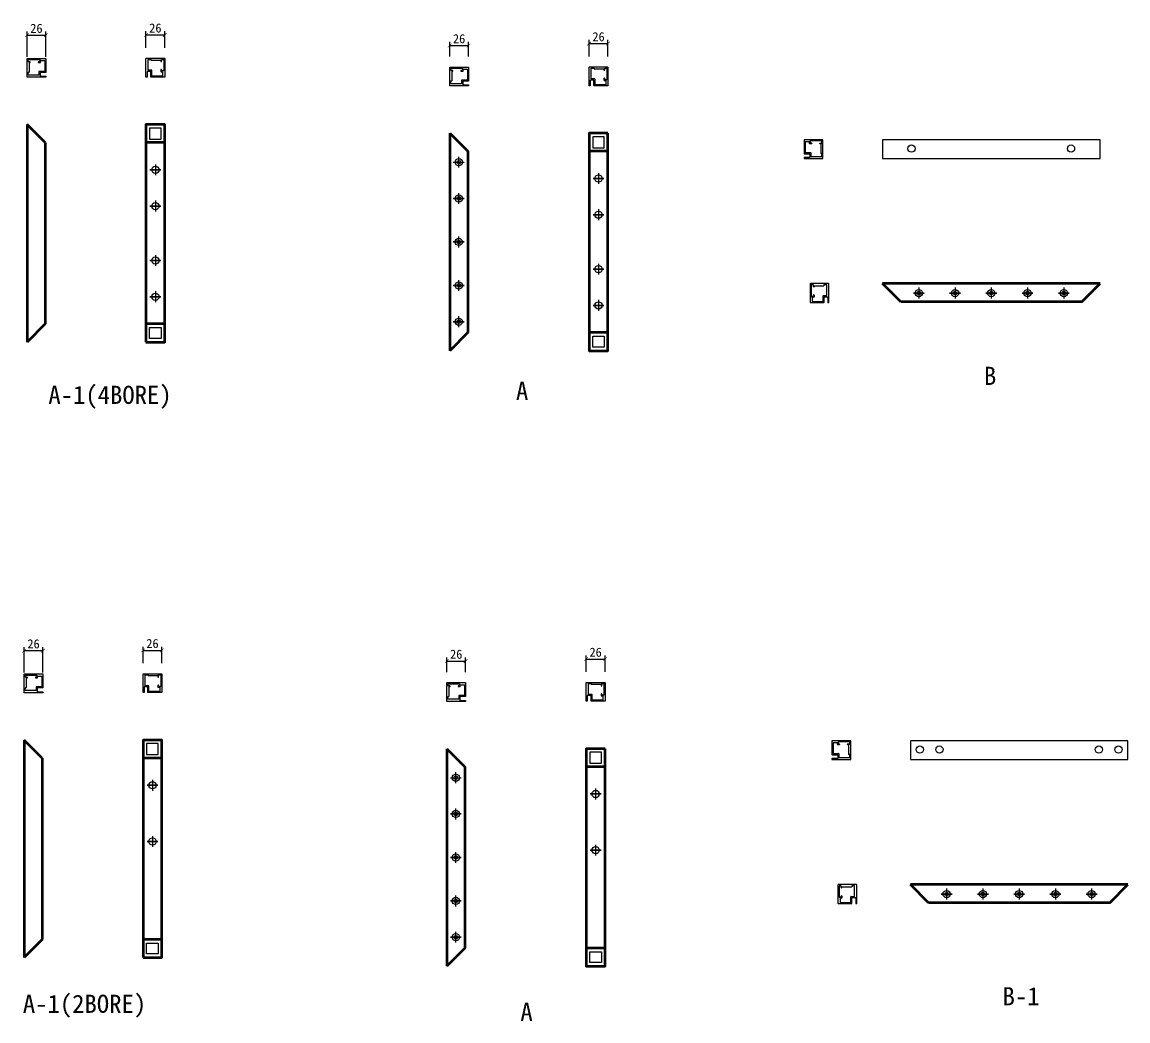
# Model space of a CAD drawing. Header units: millimetres. Extents: x -44117 to 256353, y -2095463 to 65325.
# Drawn here: x 27038 to 30089, y 22418 to 25173 of the extents above; entities that cross this region are included whole.
import ezdxf

# ---------------------------------------------------------------- set-up
doc = ezdxf.new("R2010")
doc.units = ezdxf.units.MM
doc.header["$LTSCALE"] = 10
doc.layers.add('Layer1', color=7, linetype='Continuous', lineweight=70)
doc.dimstyles.new('ISO-25', dxfattribs={"dimtxt": 2.5, "dimasz": 2.5, "dimexe": 1, "dimexo": 1, "dimtad": 1, "dimtxsty": 'Standard', "dimblk": 'ARCHTICK', "dimcen": 2.5, "dimadec": 0, "dimazin": 0, "dimtfac": 1, "dimtmove": 0, "dimatfit": 3, "dimfxl": 0, "dimarcsym": 0})

# ---------------------------------------------------------------- blocks, each defined once
blk = doc.blocks.new('_ArchTick')
at = {"color": 0, "linetype": 'ByBlock', "const_width": 0.15}
blk.add_lwpolyline([(-0.5, -0.5), (0.5, 0.5)], dxfattribs=at)
blk = doc.blocks.new('*D1527')
at = {"color": 0, "lineweight": -2}
for p, q in [((27051.5, 25076.8), (27051.5, 25147)), ((27103.5, 25076.8), (27103.5, 25147)), ((27051.5, 25137), (27103.5, 25137))]:
    blk.add_line(p, q, dxfattribs=at)
at = {"layer": 'Defpoints', "color": 0}
for p in [(27103.5, 25137), (27051.5, 25046.8), (27103.5, 25046.8)]:
    blk.add_point(p, dxfattribs=at)
at = {"color": 0, "lineweight": -2, "xscale": 10, "yscale": 10, "zscale": 10, "rotation": 180}
blk.add_blockref('_ArchTick', (27051.5, 25137), dxfattribs=at)
at = {"color": 0, "lineweight": -2, "xscale": 10, "yscale": 10, "zscale": 10}
blk.add_blockref('_ArchTick', (27103.5, 25137), dxfattribs=at)
at = {"color": 0, "insert": (27077.5, 25155.7), "char_height": 25, "attachment_point": 5}
blk.add_mtext('26', dxfattribs=at)
blk = doc.blocks.new('*D1528')
at = {"color": 0, "lineweight": -2}
for p, q in [((27379.6, 25102.2), (27379.6, 25147.8)), ((27431.6, 25102.2), (27431.6, 25147.8)), ((27379.6, 25137.8), (27431.6, 25137.8))]:
    blk.add_line(p, q, dxfattribs=at)
at = {"layer": 'Defpoints', "color": 0}
for p in [(27431.6, 25137.8), (27379.6, 25072.2), (27431.6, 25072.2)]:
    blk.add_point(p, dxfattribs=at)
at = {"color": 0, "lineweight": -2, "xscale": 10, "yscale": 10, "zscale": 10, "rotation": 180}
blk.add_blockref('_ArchTick', (27379.6, 25137.8), dxfattribs=at)
at = {"color": 0, "lineweight": -2, "xscale": 10, "yscale": 10, "zscale": 10}
blk.add_blockref('_ArchTick', (27431.6, 25137.8), dxfattribs=at)
at = {"color": 0, "insert": (27405.6, 25156.6), "char_height": 25, "attachment_point": 5}
blk.add_mtext('26', dxfattribs=at)
blk = doc.blocks.new('*D1529')
at = {"color": 0, "lineweight": -2}
for p, q in [((28217.6, 25077.8), (28217.6, 25118.4)), ((28217.6, 25108.4), (28269.6, 25108.4)), ((28269.6, 25077.8), (28269.6, 25118.4))]:
    blk.add_line(p, q, dxfattribs=at)
at = {"layer": 'Defpoints', "color": 0}
for p in [(28269.6, 25108.4), (28217.6, 25047.8), (28269.6, 25047.8)]:
    blk.add_point(p, dxfattribs=at)
at = {"color": 0, "lineweight": -2, "xscale": 10, "yscale": 10, "zscale": 10, "rotation": 180}
blk.add_blockref('_ArchTick', (28217.6, 25108.4), dxfattribs=at)
at = {"color": 0, "lineweight": -2, "xscale": 10, "yscale": 10, "zscale": 10}
blk.add_blockref('_ArchTick', (28269.6, 25108.4), dxfattribs=at)
at = {"color": 0, "insert": (28243.6, 25127.1), "char_height": 25, "attachment_point": 5}
blk.add_mtext('26', dxfattribs=at)
blk = doc.blocks.new('*D1530')
at = {"color": 0, "lineweight": -2}
for p, q in [((28602.3, 25078.2), (28602.3, 25123.9)), ((28602.3, 25113.9), (28654.3, 25113.9)), ((28654.3, 25078.2), (28654.3, 25123.9))]:
    blk.add_line(p, q, dxfattribs=at)
at = {"layer": 'Defpoints', "color": 0}
for p in [(28654.3, 25113.9), (28602.3, 25048.2), (28654.3, 25048.2)]:
    blk.add_point(p, dxfattribs=at)
at = {"color": 0, "lineweight": -2, "xscale": 10, "yscale": 10, "zscale": 10, "rotation": 180}
blk.add_blockref('_ArchTick', (28602.3, 25113.9), dxfattribs=at)
at = {"color": 0, "lineweight": -2, "xscale": 10, "yscale": 10, "zscale": 10}
blk.add_blockref('_ArchTick', (28654.3, 25113.9), dxfattribs=at)
at = {"color": 0, "insert": (28628.3, 25132.6), "char_height": 25, "attachment_point": 5}
blk.add_mtext('26', dxfattribs=at)
blk = doc.blocks.new('*D1531')
at = {"color": 0, "lineweight": -2}
for p, q in [((27043.5, 23379.2), (27043.5, 23449.4)), ((27043.5, 23439.4), (27095.5, 23439.4)), ((27095.5, 23379.2), (27095.5, 23449.4))]:
    blk.add_line(p, q, dxfattribs=at)
at = {"layer": 'Defpoints', "color": 0}
for p in [(27095.5, 23439.4), (27043.5, 23349.2), (27095.5, 23349.2)]:
    blk.add_point(p, dxfattribs=at)
at = {"color": 0, "lineweight": -2, "xscale": 10, "yscale": 10, "zscale": 10, "rotation": 180}
blk.add_blockref('_ArchTick', (27043.5, 23439.4), dxfattribs=at)
at = {"color": 0, "lineweight": -2, "xscale": 10, "yscale": 10, "zscale": 10}
blk.add_blockref('_ArchTick', (27095.5, 23439.4), dxfattribs=at)
at = {"color": 0, "insert": (27069.5, 23458.1), "char_height": 25, "attachment_point": 5}
blk.add_mtext('26', dxfattribs=at)
blk = doc.blocks.new('*D1532')
at = {"color": 0, "lineweight": -2}
for p, q in [((27371.6, 23404.6), (27371.6, 23450.2)), ((27371.6, 23440.2), (27423.6, 23440.2)), ((27423.6, 23404.6), (27423.6, 23450.2))]:
    blk.add_line(p, q, dxfattribs=at)
at = {"layer": 'Defpoints', "color": 0}
for p in [(27423.6, 23440.2), (27371.6, 23374.6), (27423.6, 23374.6)]:
    blk.add_point(p, dxfattribs=at)
at = {"color": 0, "lineweight": -2, "xscale": 10, "yscale": 10, "zscale": 10, "rotation": 180}
blk.add_blockref('_ArchTick', (27371.6, 23440.2), dxfattribs=at)
at = {"color": 0, "lineweight": -2, "xscale": 10, "yscale": 10, "zscale": 10}
blk.add_blockref('_ArchTick', (27423.6, 23440.2), dxfattribs=at)
at = {"color": 0, "insert": (27397.6, 23459), "char_height": 25, "attachment_point": 5}
blk.add_mtext('26', dxfattribs=at)
blk = doc.blocks.new('*D1533')
at = {"color": 0, "lineweight": -2}
for p, q in [((28209.6, 23380.3), (28209.6, 23420.8)), ((28209.6, 23410.8), (28261.6, 23410.8)), ((28261.6, 23380.3), (28261.6, 23420.8))]:
    blk.add_line(p, q, dxfattribs=at)
at = {"layer": 'Defpoints', "color": 0}
for p in [(28261.6, 23410.8), (28209.6, 23350.3), (28261.6, 23350.3)]:
    blk.add_point(p, dxfattribs=at)
at = {"color": 0, "lineweight": -2, "xscale": 10, "yscale": 10, "zscale": 10, "rotation": 180}
blk.add_blockref('_ArchTick', (28209.6, 23410.8), dxfattribs=at)
at = {"color": 0, "lineweight": -2, "xscale": 10, "yscale": 10, "zscale": 10}
blk.add_blockref('_ArchTick', (28261.6, 23410.8), dxfattribs=at)
at = {"color": 0, "insert": (28235.6, 23429.5), "char_height": 25, "attachment_point": 5}
blk.add_mtext('26', dxfattribs=at)
blk = doc.blocks.new('*D1534')
at = {"color": 0, "lineweight": -2}
for p, q in [((28594.3, 23380.7), (28594.3, 23426.3)), ((28594.3, 23416.3), (28646.3, 23416.3)), ((28646.3, 23380.7), (28646.3, 23426.3))]:
    blk.add_line(p, q, dxfattribs=at)
at = {"layer": 'Defpoints', "color": 0}
for p in [(28646.3, 23416.3), (28594.3, 23350.7), (28646.3, 23350.7)]:
    blk.add_point(p, dxfattribs=at)
at = {"color": 0, "lineweight": -2, "xscale": 10, "yscale": 10, "zscale": 10, "rotation": 180}
blk.add_blockref('_ArchTick', (28594.3, 23416.3), dxfattribs=at)
at = {"color": 0, "lineweight": -2, "xscale": 10, "yscale": 10, "zscale": 10}
blk.add_blockref('_ArchTick', (28646.3, 23416.3), dxfattribs=at)
at = {"color": 0, "insert": (28620.3, 23435), "char_height": 25, "attachment_point": 5}
blk.add_mtext('26', dxfattribs=at)

msp = doc.modelspace()

# ---------------------------------------------------------------- linework, layer by layer
for p, q in [((27054.50964, 25063.76911), (27054.50964, 25069.76911)), ((27054.50964, 25069.76911), (27086.50964, 25069.76911)), ((27059.90964, 25063.76911), (27054.50964, 25063.76911)), ((27057.50964, 25061.76911), (27059.90964, 25061.76911)), ((27057.50964, 25061.76911), (27057.50964, 25034.76911)), ((27060.50964, 25062.36911), (27060.50964, 25063.16911)), ((27082.50964, 25063.16911), (27082.50964, 25062.36911)), ((27086.50964, 25063.76911), (27083.10964, 25063.76911)), ((27083.10964, 25061.76911), (27087.90964, 25061.76911)), ((27086.50964, 25069.76911), (27086.50964, 25063.76911)), ((27088.50964, 25062.36911), (27088.50964, 25066.76911)), ((27088.50964, 25066.76911), (27100.50964, 25066.76911)), ((27100.50964, 25066.76911), (27100.50964, 25037.16911)), ((27385.59503, 25040.16911), (27385.59503, 25070.16911)), ((27385.59503, 25070.16911), (27393.59503, 25070.16911)), ((27393.59503, 25070.16911), (27393.59503, 25067.16911)), ((27420.59503, 25067.16911), (27393.59503, 25067.16911)), ((27420.59503, 25067.16911), (27420.59503, 25064.76911)), ((27421.19503, 25064.16911), (27421.99503, 25064.16911)), ((27422.59503, 25064.76911), (27422.59503, 25070.16911)), ((27422.59503, 25070.16911), (27428.59503, 25070.16911)), ((27428.59503, 25070.16911), (27428.59503, 25038.16911)), ((27054.50964, 25026.76911), (27054.50964, 25034.76911)), ((27054.50964, 25034.76911), (27057.50964, 25034.76911)), ((27084.50964, 25026.76911), (27054.50964, 25026.76911)), ((27084.50964, 25036.56911), (27084.50964, 25034.16911)), ((27084.50964, 25034.16911), (27084.50964, 25026.76911)), ((27084.50964, 25034.16911), (27084.50964, 25034.16911)), ((27087.50964, 25037.16911), (27085.10964, 25037.16911)), ((27100.50964, 25037.16911), (27087.50964, 25037.16911)), ((27392.99503, 25040.16911), (27385.59503, 25040.16911)), ((27395.39503, 25040.16911), (27392.99503, 25040.16911)), ((27392.99503, 25040.16911), (27392.99503, 25040.16911)), ((27395.99503, 25037.16911), (27395.99503, 25039.56911)), ((27395.99503, 25024.16911), (27395.99503, 25037.16911)), ((27425.59503, 25024.16911), (27395.99503, 25024.16911)), ((27420.59503, 25041.56911), (27420.59503, 25036.76911)), ((27421.99503, 25042.16911), (27421.19503, 25042.16911)), ((27421.19503, 25036.16911), (27425.59503, 25036.16911)), ((27422.59503, 25038.16911), (27422.59503, 25041.56911)), ((27428.59503, 25038.16911), (27422.59503, 25038.16911)), ((27425.59503, 25036.16911), (27425.59503, 25024.16911)), ((28220.62091, 25039.84036), (28220.62091, 25045.84036)), ((28220.62091, 25045.84036), (28252.62091, 25045.84036)), ((28226.02091, 25039.84036), (28220.62091, 25039.84036)), ((28223.62091, 25037.84036), (28226.02091, 25037.84036)), ((28223.62091, 25037.84036), (28223.62091, 25010.84036)), ((28226.62091, 25038.44036), (28226.62091, 25039.24036)), ((28248.62091, 25039.24036), (28248.62091, 25038.44036)), ((28252.62091, 25039.84036), (28249.22091, 25039.84036)), ((28249.22091, 25037.84036), (28254.02091, 25037.84036)), ((28252.62091, 25045.84036), (28252.62091, 25039.84036)), ((28254.62091, 25038.44036), (28254.62091, 25042.84036)), ((28254.62091, 25042.84036), (28266.62091, 25042.84036)), ((28266.62091, 25042.84036), (28266.62091, 25013.24036)), ((28608.25701, 25016.24036), (28608.25701, 25046.24036)), ((28608.25701, 25046.24036), (28616.25701, 25046.24036)), ((28615.65701, 25016.24036), (28608.25701, 25016.24036)), ((28618.05701, 25016.24036), (28615.65701, 25016.24036)), ((28615.65701, 25016.24036), (28615.65701, 25016.24036)), ((28616.25701, 25046.24036), (28616.25701, 25043.24036)), ((28643.25701, 25043.24036), (28616.25701, 25043.24036)), ((28643.25701, 25043.24036), (28643.25701, 25040.84036)), ((28643.25701, 25017.64036), (28643.25701, 25012.84036)), ((28643.85701, 25040.24036), (28644.65701, 25040.24036)), ((28644.65701, 25018.24036), (28643.85701, 25018.24036)), ((28645.25701, 25040.84036), (28645.25701, 25046.24036)), ((28645.25701, 25046.24036), (28651.25701, 25046.24036)), ((28645.25701, 25014.24036), (28645.25701, 25017.64036)), ((28651.25701, 25046.24036), (28651.25701, 25014.24036)), ((28220.62091, 25002.84036), (28220.62091, 25010.84036)), ((28220.62091, 25010.84036), (28223.62091, 25010.84036)), ((28250.62091, 25002.84036), (28220.62091, 25002.84036)), ((28250.62091, 25012.64036), (28250.62091, 25010.24036)), ((28250.62091, 25010.24036), (28250.62091, 25002.84036)), ((28250.62091, 25010.24036), (28250.62091, 25010.24036)), ((28253.62091, 25013.24036), (28251.22091, 25013.24036)), ((28266.62091, 25013.24036), (28253.62091, 25013.24036)), ((28618.65701, 25013.24036), (28618.65701, 25015.64036)), ((28618.65701, 25000.24036), (28618.65701, 25013.24036)), ((28648.25701, 25000.24036), (28618.65701, 25000.24036)), ((28643.85701, 25012.24036), (28648.25701, 25012.24036)), ((28651.25701, 25014.24036), (28645.25701, 25014.24036)), ((28648.25701, 25012.24036), (28648.25701, 25000.24036)), ((29210.37538, 24842.56229), (29198.37538, 24842.56229)), ((29198.37538, 24842.56229), (29198.37538, 24812.96229)), ((29210.37538, 24838.16229), (29210.37538, 24842.56229)), ((29215.77538, 24837.56229), (29210.97538, 24837.56229)), ((29244.37538, 24845.56229), (29212.37538, 24845.56229)), ((29212.37538, 24845.56229), (29212.37538, 24839.56229)), ((29212.37538, 24839.56229), (29215.77538, 24839.56229)), ((29216.37538, 24838.96229), (29216.37538, 24838.16229)), ((29238.37538, 24838.16229), (29238.37538, 24838.96229)), ((29238.97538, 24839.56229), (29244.37538, 24839.56229)), ((29241.37538, 24837.56229), (29238.97538, 24837.56229)), ((29241.37538, 24837.56229), (29241.37538, 24810.56229)), ((29244.37538, 24839.56229), (29244.37538, 24845.56229)), ((30011.87379, 24848.56229), (29411.87379, 24848.56229)), ((29411.87379, 24848.56229), (29411.87379, 24796.56229)), ((30011.87379, 24796.56229), (30011.87379, 24848.56229)), ((29198.37538, 24812.96229), (29211.37538, 24812.96229)), ((29211.37538, 24812.96229), (29213.77538, 24812.96229)), ((29214.37538, 24812.36229), (29214.37538, 24809.96229)), ((29214.37538, 24809.96229), (29214.37538, 24802.56229)), ((29214.37538, 24809.96229), (29214.37538, 24809.96229)), ((29214.37538, 24802.56229), (29244.37538, 24802.56229)), ((29244.37538, 24810.56229), (29241.37538, 24810.56229)), ((29244.37538, 24802.56229), (29244.37538, 24810.56229)), ((29411.87379, 24796.56229), (30011.87379, 24796.56229)), ((29220.97827, 24448.64387), (29214.97827, 24448.64387)), ((29214.97827, 24448.64387), (29214.97827, 24416.64387)), ((29220.97827, 24443.24387), (29220.97827, 24448.64387)), ((29222.37827, 24442.64387), (29221.57827, 24442.64387)), ((29222.97827, 24445.64387), (29222.97827, 24443.24387)), ((29222.97827, 24445.64387), (29249.97827, 24445.64387)), ((29257.97827, 24448.64387), (29249.97827, 24448.64387)), ((29249.97827, 24448.64387), (29249.97827, 24445.64387)), ((29257.97827, 24418.64387), (29257.97827, 24448.64387)), ((29214.97827, 24416.64387), (29220.97827, 24416.64387)), ((29222.37827, 24414.64387), (29217.97827, 24414.64387)), ((29217.97827, 24414.64387), (29217.97827, 24402.64387)), ((29220.97827, 24416.64387), (29220.97827, 24420.04387)), ((29221.57827, 24420.64387), (29222.37827, 24420.64387)), ((29222.97827, 24420.04387), (29222.97827, 24415.24387)), ((29247.57827, 24415.64387), (29247.57827, 24418.04387)), ((29247.57827, 24402.64387), (29247.57827, 24415.64387)), ((29248.17827, 24418.64387), (29250.57827, 24418.64387)), ((29250.57827, 24418.64387), (29257.97827, 24418.64387)), ((29250.57827, 24418.64387), (29250.57827, 24418.64387)), ((29217.97827, 24402.64387), (29247.57827, 24402.64387)), ((27046.50697, 23366.18265), (27046.50697, 23372.18265)), ((27046.50697, 23372.18265), (27078.50697, 23372.18265)), ((27078.50697, 23372.18265), (27078.50697, 23366.18265)), ((27080.50697, 23364.78265), (27080.50697, 23369.18265)), ((27080.50697, 23369.18265), (27092.50697, 23369.18265)), ((27092.50697, 23369.18265), (27092.50697, 23339.58265)), ((27377.59236, 23342.58265), (27377.59236, 23372.58265)), ((27377.59236, 23372.58265), (27385.59236, 23372.58265)), ((27385.59236, 23372.58265), (27385.59236, 23369.58265)), ((27412.59236, 23369.58265), (27385.59236, 23369.58265)), ((27412.59236, 23369.58265), (27412.59236, 23367.18265)), ((27414.59236, 23367.18265), (27414.59236, 23372.58265)), ((27414.59236, 23372.58265), (27420.59236, 23372.58265)), ((27420.59236, 23372.58265), (27420.59236, 23340.58265)), ((27051.90697, 23366.18265), (27046.50697, 23366.18265)), ((27049.50697, 23364.18265), (27051.90697, 23364.18265)), ((27049.50697, 23364.18265), (27049.50697, 23337.18265)), ((27052.50697, 23364.78265), (27052.50697, 23365.58265)), ((27074.50697, 23365.58265), (27074.50697, 23364.78265)), ((27078.50697, 23366.18265), (27075.10697, 23366.18265)), ((27075.10697, 23364.18265), (27079.90697, 23364.18265)), ((27076.50697, 23338.98265), (27076.50697, 23336.58265)), ((27079.50697, 23339.58265), (27077.10697, 23339.58265)), ((27092.50697, 23339.58265), (27079.50697, 23339.58265)), ((27384.99236, 23342.58265), (27377.59236, 23342.58265)), ((27387.39236, 23342.58265), (27384.99236, 23342.58265)), ((27384.99236, 23342.58265), (27384.99236, 23342.58265)), ((27387.99236, 23339.58265), (27387.99236, 23341.98265)), ((27387.99236, 23326.58265), (27387.99236, 23339.58265)), ((27412.59236, 23343.98265), (27412.59236, 23339.18265)), ((27413.19236, 23366.58265), (27413.99236, 23366.58265)), ((27413.99236, 23344.58265), (27413.19236, 23344.58265)), ((27413.19236, 23338.58265), (27417.59236, 23338.58265)), ((27414.59236, 23340.58265), (27414.59236, 23343.98265)), ((27420.59236, 23340.58265), (27414.59236, 23340.58265)), ((27417.59236, 23338.58265), (27417.59236, 23326.58265)), ((28212.61824, 23342.2539), (28212.61824, 23348.2539)), ((28212.61824, 23348.2539), (28244.61824, 23348.2539)), ((28218.01824, 23342.2539), (28212.61824, 23342.2539)), ((28215.61824, 23340.2539), (28218.01824, 23340.2539)), ((28215.61824, 23340.2539), (28215.61824, 23313.2539)), ((28218.61824, 23340.8539), (28218.61824, 23341.6539)), ((28240.61824, 23341.6539), (28240.61824, 23340.8539)), ((28244.61824, 23342.2539), (28241.21824, 23342.2539)), ((28241.21824, 23340.2539), (28246.01824, 23340.2539)), ((28244.61824, 23348.2539), (28244.61824, 23342.2539)), ((28246.61824, 23340.8539), (28246.61824, 23345.2539)), ((28246.61824, 23345.2539), (28258.61824, 23345.2539)), ((28258.61824, 23345.2539), (28258.61824, 23315.6539)), ((28600.25434, 23318.6539), (28600.25434, 23348.6539)), ((28600.25434, 23348.6539), (28608.25434, 23348.6539)), ((28608.25434, 23348.6539), (28608.25434, 23345.6539)), ((28635.25434, 23345.6539), (28608.25434, 23345.6539)), ((28635.25434, 23345.6539), (28635.25434, 23343.2539)), ((28635.85434, 23342.6539), (28636.65434, 23342.6539)), ((28637.25434, 23343.2539), (28637.25434, 23348.6539)), ((28637.25434, 23348.6539), (28643.25434, 23348.6539)), ((28643.25434, 23348.6539), (28643.25434, 23316.6539)), ((27046.50697, 23329.18265), (27046.50697, 23337.18265)), ((27046.50697, 23337.18265), (27049.50697, 23337.18265)), ((27076.50697, 23329.18265), (27046.50697, 23329.18265)), ((27076.50697, 23336.58265), (27076.50697, 23329.18265)), ((27076.50697, 23336.58265), (27076.50697, 23336.58265)), ((27417.59236, 23326.58265), (27387.99236, 23326.58265)), ((28212.61824, 23305.2539), (28212.61824, 23313.2539)), ((28212.61824, 23313.2539), (28215.61824, 23313.2539)), ((28242.61824, 23315.0539), (28242.61824, 23312.6539)), ((28242.61824, 23312.6539), (28242.61824, 23305.2539)), ((28242.61824, 23312.6539), (28242.61824, 23312.6539)), ((28245.61824, 23315.6539), (28243.21824, 23315.6539)), ((28258.61824, 23315.6539), (28245.61824, 23315.6539)), ((28607.65434, 23318.6539), (28600.25434, 23318.6539)), ((28610.05434, 23318.6539), (28607.65434, 23318.6539)), ((28607.65434, 23318.6539), (28607.65434, 23318.6539)), ((28610.65434, 23315.6539), (28610.65434, 23318.0539)), ((28610.65434, 23302.6539), (28610.65434, 23315.6539)), ((28635.25434, 23320.0539), (28635.25434, 23315.2539)), ((28636.65434, 23320.6539), (28635.85434, 23320.6539)), ((28635.85434, 23314.6539), (28640.25434, 23314.6539)), ((28637.25434, 23316.6539), (28637.25434, 23320.0539)), ((28643.25434, 23316.6539), (28637.25434, 23316.6539)), ((28640.25434, 23314.6539), (28640.25434, 23302.6539)), ((28242.61824, 23305.2539), (28212.61824, 23305.2539)), ((28640.25434, 23302.6539), (28610.65434, 23302.6539)), ((29321.20972, 23188.10923), (29289.20972, 23188.10923)), ((29289.20972, 23188.10923), (29289.20972, 23182.10923)), ((29321.20972, 23182.10923), (29321.20972, 23188.10923)), ((30088.70813, 23191.10923), (29488.70813, 23191.10923)), ((29488.70813, 23191.10923), (29488.70813, 23139.10923)), ((30088.70813, 23139.10923), (30088.70813, 23191.10923)), ((29287.20972, 23185.10923), (29275.20972, 23185.10923)), ((29275.20972, 23185.10923), (29275.20972, 23155.50923)), ((29275.20972, 23155.50923), (29288.20972, 23155.50923)), ((29287.20972, 23180.70923), (29287.20972, 23185.10923)), ((29292.60972, 23180.10923), (29287.80972, 23180.10923)), ((29288.20972, 23155.50923), (29290.60972, 23155.50923)), ((29289.20972, 23182.10923), (29292.60972, 23182.10923)), ((29293.20972, 23181.50923), (29293.20972, 23180.70923)), ((29315.20972, 23180.70923), (29315.20972, 23181.50923)), ((29315.80972, 23182.10923), (29321.20972, 23182.10923)), ((29318.20972, 23180.10923), (29315.80972, 23180.10923)), ((29318.20972, 23180.10923), (29318.20972, 23153.10923)), ((29291.20972, 23154.90923), (29291.20972, 23152.50923)), ((29291.20972, 23152.50923), (29291.20972, 23145.10923)), ((29291.20972, 23152.50923), (29291.20972, 23152.50923)), ((29291.20972, 23145.10923), (29321.20972, 23145.10923)), ((29321.20972, 23153.10923), (29318.20972, 23153.10923)), ((29321.20972, 23145.10923), (29321.20972, 23153.10923)), ((29488.70813, 23139.10923), (30088.70813, 23139.10923)), ((29297.81262, 22791.19081), (29291.81262, 22791.19081)), ((29291.81262, 22791.19081), (29291.81262, 22759.19081)), ((29297.81262, 22785.79081), (29297.81262, 22791.19081)), ((29334.81262, 22791.19081), (29326.81262, 22791.19081)), ((29326.81262, 22791.19081), (29326.81262, 22788.19081)), ((29334.81262, 22761.19081), (29334.81262, 22791.19081)), ((29291.81262, 22759.19081), (29297.81262, 22759.19081)), ((29297.81262, 22759.19081), (29297.81262, 22762.59081)), ((29299.21262, 22785.19081), (29298.41262, 22785.19081)), ((29298.41262, 22763.19081), (29299.21262, 22763.19081)), ((29299.81262, 22788.19081), (29299.81262, 22785.79081)), ((29299.81262, 22788.19081), (29326.81262, 22788.19081)), ((29299.81262, 22762.59081), (29299.81262, 22757.79081)), ((29324.41262, 22758.19081), (29324.41262, 22760.59081)), ((29325.01262, 22761.19081), (29327.41262, 22761.19081)), ((29327.41262, 22761.19081), (29334.81262, 22761.19081)), ((29327.41262, 22761.19081), (29327.41262, 22761.19081)), ((29299.21262, 22757.19081), (29294.81262, 22757.19081)), ((29294.81262, 22757.19081), (29294.81262, 22745.19081)), ((29294.81262, 22745.19081), (29324.41262, 22745.19081)), ((29324.41262, 22745.19081), (29324.41262, 22758.19081))]:
    msp.add_line(p, q)
at = {"lineweight": 30}
for p, q in [((27405.59503, 24780.58599), (27405.59503, 24750.58599)), ((28227.62091, 24786.65724), (28257.62091, 24786.65724)), ((28242.62091, 24771.65724), (28242.62091, 24801.65724)), ((28628.25701, 24756.65724), (28628.25701, 24726.65724)), ((27405.59503, 24680.58599), (27405.59503, 24650.58599)), ((28242.62091, 24671.65724), (28242.62091, 24701.65724)), ((28628.25701, 24656.65724), (28628.25701, 24626.65724)), ((28242.62091, 24551.65724), (28242.62091, 24581.65724)), ((27405.59503, 24530.58599), (27405.59503, 24500.58599)), ((28628.25701, 24506.65724), (28628.25701, 24476.65724)), ((28242.62091, 24431.65724), (28242.62091, 24461.65724)), ((29511.87379, 24440.64387), (29511.87379, 24410.64387)), ((29611.87379, 24440.64387), (29611.87379, 24410.64387)), ((29711.87379, 24440.64387), (29711.87379, 24410.64387)), ((29811.87379, 24440.64387), (29811.87379, 24410.64387)), ((29911.87379, 24440.64387), (29911.87379, 24410.64387)), ((27405.59503, 24430.58599), (27405.59503, 24400.58599)), ((28628.25701, 24406.65724), (28628.25701, 24376.65724)), ((28242.62091, 24331.65724), (28242.62091, 24361.65724)), ((28234.61824, 23074.07078), (28234.61824, 23104.07078)), ((27397.59236, 23082.99953), (27397.59236, 23052.99953)), ((28219.61824, 23089.07078), (28249.61824, 23089.07078)), ((28620.25434, 23059.07078), (28620.25434, 23029.07078)), ((28234.61824, 22974.07078), (28234.61824, 23004.07078)), ((27397.59236, 22928.21433), (27397.59236, 22898.21433)), ((28234.61824, 22854.07078), (28234.61824, 22884.07078)), ((28620.25434, 22904.28558), (28620.25434, 22874.28558)), ((28234.61824, 22734.07078), (28234.61824, 22764.07078)), ((29588.70813, 22783.19081), (29588.70813, 22753.19081)), ((29688.70813, 22783.19081), (29688.70813, 22753.19081)), ((29788.70813, 22783.19081), (29788.70813, 22753.19081)), ((29888.70813, 22783.19081), (29888.70813, 22753.19081)), ((29988.70813, 22783.19081), (29988.70813, 22753.19081)), ((28234.61824, 22634.07078), (28234.61824, 22664.07078))]:
    msp.add_line(p, q, dxfattribs=at)
for points in [[(27102.90964, 25023.76937, -0.4142135624), (27103.50964, 25023.16937), (27103.50964, 25021.36911, -0.4142135624), (27102.90964, 25020.76911), (27052.50964, 25020.76911, -0.4142135624), (27051.50964, 25021.76911), (27051.50964, 25071.76911, -0.4142135624), (27052.50964, 25072.76911), (27102.50964, 25072.76911, -0.4142135624), (27103.50964, 25071.76911), (27103.50964, 25035.16911, -0.4142135624), (27102.50964, 25034.16911), (27087.50964, 25034.16911), (27087.50964, 25023.76911), (27102.90964, 25023.76911)], [(27382.59529, 25021.76911, -0.4142135624), (27381.99529, 25021.16911), (27380.19503, 25021.16911, -0.4142135624), (27379.59503, 25021.76911), (27379.59503, 25072.16911, -0.4142135624), (27380.59503, 25073.16911), (27430.59503, 25073.16911, -0.4142135624), (27431.59503, 25072.16911), (27431.59503, 25022.16911, -0.4142135624), (27430.59503, 25021.16911), (27393.99503, 25021.16911, -0.4142135624), (27392.99503, 25022.16911), (27392.99503, 25037.16911), (27382.59503, 25037.16911), (27382.59503, 25021.76911)], [(28269.02091, 24999.84062, -0.4142135624), (28269.62091, 24999.24062), (28269.62091, 24997.44036, -0.4142135624), (28269.02091, 24996.84036), (28218.62091, 24996.84036, -0.4142135624), (28217.62091, 24997.84036), (28217.62091, 25047.84036, -0.4142135624), (28218.62091, 25048.84036), (28268.62091, 25048.84036, -0.4142135624), (28269.62091, 25047.84036), (28269.62091, 25011.24036, -0.4142135624), (28268.62091, 25010.24036), (28253.62091, 25010.24036), (28253.62091, 24999.84036), (28269.02091, 24999.84036)], [(28605.25727, 24997.84036, -0.4142135624), (28604.65727, 24997.24036), (28602.85701, 24997.24036, -0.4142135624), (28602.25701, 24997.84036), (28602.25701, 25048.24036, -0.4142135624), (28603.25701, 25049.24036), (28653.25701, 25049.24036, -0.4142135624), (28654.25701, 25048.24036), (28654.25701, 24998.24036, -0.4142135624), (28653.25701, 24997.24036), (28616.65701, 24997.24036, -0.4142135624), (28615.65701, 24998.24036), (28615.65701, 25013.24036), (28605.25701, 25013.24036), (28605.25701, 24997.84036)], [(29195.97538, 24799.56255, 0.4142135624), (29195.37538, 24798.96255), (29195.37538, 24797.16229, 0.4142135624), (29195.97538, 24796.56229), (29246.37538, 24796.56229, 0.4142135624), (29247.37538, 24797.56229), (29247.37538, 24847.56229, 0.4142135624), (29246.37538, 24848.56229), (29196.37538, 24848.56229, 0.4142135624), (29195.37538, 24847.56229), (29195.37538, 24810.96229, 0.4142135624), (29196.37538, 24809.96229), (29211.37538, 24809.96229), (29211.37538, 24799.56229), (29195.97538, 24799.56229)], [(29260.97801, 24400.24387, 0.4142135624), (29261.57801, 24399.64387), (29263.37827, 24399.64387, 0.4142135624), (29263.97827, 24400.24387), (29263.97827, 24450.64387, 0.4142135624), (29262.97827, 24451.64387), (29212.97827, 24451.64387, 0.4142135624), (29211.97827, 24450.64387), (29211.97827, 24400.64387, 0.4142135624), (29212.97827, 24399.64387), (29249.57827, 24399.64387, 0.4142135624), (29250.57827, 24400.64387), (29250.57827, 24415.64387), (29260.97827, 24415.64387), (29260.97827, 24400.24387)], [(27094.90697, 23326.18291, -0.4142135624), (27095.50697, 23325.58291), (27095.50697, 23323.78265, -0.4142135624), (27094.90697, 23323.18265), (27044.50697, 23323.18265, -0.4142135624), (27043.50697, 23324.18265), (27043.50697, 23374.18265, -0.4142135624), (27044.50697, 23375.18265), (27094.50697, 23375.18265, -0.4142135624), (27095.50697, 23374.18265), (27095.50697, 23337.58265, -0.4142135624), (27094.50697, 23336.58265), (27079.50697, 23336.58265), (27079.50697, 23326.18265), (27094.90697, 23326.18265)], [(27374.59262, 23324.18265, -0.4142135624), (27373.99262, 23323.58265), (27372.19236, 23323.58265, -0.4142135624), (27371.59236, 23324.18265), (27371.59236, 23374.58265, -0.4142135624), (27372.59236, 23375.58265), (27422.59236, 23375.58265, -0.4142135624), (27423.59236, 23374.58265), (27423.59236, 23324.58265, -0.4142135624), (27422.59236, 23323.58265), (27385.99236, 23323.58265, -0.4142135624), (27384.99236, 23324.58265), (27384.99236, 23339.58265), (27374.59236, 23339.58265), (27374.59236, 23324.18265)], [(28261.01824, 23302.25416, -0.4142135624), (28261.61824, 23301.65416), (28261.61824, 23299.8539, -0.4142135624), (28261.01824, 23299.2539), (28210.61824, 23299.2539, -0.4142135624), (28209.61824, 23300.2539), (28209.61824, 23350.2539, -0.4142135624), (28210.61824, 23351.2539), (28260.61824, 23351.2539, -0.4142135624), (28261.61824, 23350.2539), (28261.61824, 23313.6539, -0.4142135624), (28260.61824, 23312.6539), (28245.61824, 23312.6539), (28245.61824, 23302.2539), (28261.01824, 23302.2539)], [(28597.2546, 23300.2539, -0.4142135624), (28596.6546, 23299.6539), (28594.85434, 23299.6539, -0.4142135624), (28594.25434, 23300.2539), (28594.25434, 23350.6539, -0.4142135624), (28595.25434, 23351.6539), (28645.25434, 23351.6539, -0.4142135624), (28646.25434, 23350.6539), (28646.25434, 23300.6539, -0.4142135624), (28645.25434, 23299.6539), (28608.65434, 23299.6539, -0.4142135624), (28607.65434, 23300.6539), (28607.65434, 23315.6539), (28597.25434, 23315.6539), (28597.25434, 23300.2539)], [(29272.80972, 23142.10949, 0.4142135624), (29272.20972, 23141.50949), (29272.20972, 23139.70923, 0.4142135624), (29272.80972, 23139.10923), (29323.20972, 23139.10923, 0.4142135624), (29324.20972, 23140.10923), (29324.20972, 23190.10923, 0.4142135624), (29323.20972, 23191.10923), (29273.20972, 23191.10923, 0.4142135624), (29272.20972, 23190.10923), (29272.20972, 23153.50923, 0.4142135624), (29273.20972, 23152.50923), (29288.20972, 23152.50923), (29288.20972, 23142.10923), (29272.80972, 23142.10923)], [(29337.81236, 22742.79081, 0.4142135624), (29338.41236, 22742.19081), (29340.21262, 22742.19081, 0.4142135624), (29340.81262, 22742.79081), (29340.81262, 22793.19081, 0.4142135624), (29339.81262, 22794.19081), (29289.81262, 22794.19081, 0.4142135624), (29288.81262, 22793.19081), (29288.81262, 22743.19081, 0.4142135624), (29289.81262, 22742.19081), (29326.41262, 22742.19081, 0.4142135624), (29327.41262, 22743.19081), (29327.41262, 22758.19081), (29337.81262, 22758.19081), (29337.81262, 22742.79081)]]:
    msp.add_lwpolyline(points, format="xyb")
for points in [[(27421.59503, 24880.58599), (27389.59503, 24880.58599), (27389.59503, 24850.58599), (27421.59503, 24850.58599)], [(28644.25701, 24856.65724), (28612.25701, 24856.65724), (28612.25701, 24826.65724), (28644.25701, 24826.65724)], [(27421.59503, 24300.58599), (27389.59503, 24300.58599), (27389.59503, 24330.58599), (27421.59503, 24330.58599)], [(28644.25701, 24276.65724), (28612.25701, 24276.65724), (28612.25701, 24306.65724), (28644.25701, 24306.65724)], [(27413.59236, 23182.99953), (27381.59236, 23182.99953), (27381.59236, 23152.99953), (27413.59236, 23152.99953)], [(28636.25434, 23159.07078), (28604.25434, 23159.07078), (28604.25434, 23129.07078), (28636.25434, 23129.07078)], [(27413.59236, 22602.99953), (27381.59236, 22602.99953), (27381.59236, 22632.99953), (27413.59236, 22632.99953)], [(28636.25434, 22579.07078), (28604.25434, 22579.07078), (28604.25434, 22609.07078), (28636.25434, 22609.07078)]]:
    msp.add_lwpolyline(points, close=True)
for points in [[(27420.59503, 24765.58599), (27390.59503, 24765.58599)], [(28643.25701, 24741.65724), (28613.25701, 24741.65724)], [(28227.62091, 24686.65724), (28257.62091, 24686.65724)], [(27420.59503, 24665.58599), (27390.59503, 24665.58599)], [(28643.25701, 24641.65724), (28613.25701, 24641.65724)], [(28227.62091, 24566.65724), (28257.62091, 24566.65724)], [(27420.59503, 24515.58599), (27390.59503, 24515.58599)], [(28643.25701, 24491.65724), (28613.25701, 24491.65724)], [(28227.62091, 24446.65724), (28257.62091, 24446.65724)], [(27420.59503, 24415.58599), (27390.59503, 24415.58599)], [(29526.87379, 24425.64387), (29496.87379, 24425.64387)], [(29626.87379, 24425.64387), (29596.87379, 24425.64387)], [(29726.87379, 24425.64387), (29696.87379, 24425.64387)], [(29826.87379, 24425.64387), (29796.87379, 24425.64387)], [(29926.87379, 24425.64387), (29896.87379, 24425.64387)], [(28643.25701, 24391.65724), (28613.25701, 24391.65724)], [(28227.62091, 24346.65724), (28257.62091, 24346.65724)], [(27412.59236, 23067.99953), (27382.59236, 23067.99953)], [(28635.25434, 23044.07078), (28605.25434, 23044.07078)], [(28219.61824, 22989.07078), (28249.61824, 22989.07078)], [(27412.59236, 22913.21433), (27382.59236, 22913.21433)], [(28635.25434, 22889.28558), (28605.25434, 22889.28558)], [(28219.61824, 22869.07078), (28249.61824, 22869.07078)], [(29603.70813, 22768.19081), (29573.70813, 22768.19081)], [(29703.70813, 22768.19081), (29673.70813, 22768.19081)], [(29803.70813, 22768.19081), (29773.70813, 22768.19081)], [(29903.70813, 22768.19081), (29873.70813, 22768.19081)], [(30003.70813, 22768.19081), (29973.70813, 22768.19081)], [(28219.61824, 22749.07078), (28249.61824, 22749.07078)], [(28219.61824, 22649.07078), (28249.61824, 22649.07078)]]:
    msp.add_lwpolyline(points, close=True, dxfattribs=at)
for centre in [(29491.87379, 24824.06229), (29931.87379, 24824.06229), (29514.70813, 23166.60923), (29568.70813, 23166.60923), (30008.70813, 23166.60923), (30062.70813, 23166.60923)]:
    msp.add_circle(centre, 10)
for centre, radius in [((27405.59503, 24765.58599), 10), ((28242.62091, 24786.65724), 10), ((28242.62091, 24786.65724), 5), ((28628.25701, 24741.65724), 10), ((28242.62091, 24686.65724), 10), ((28242.62091, 24686.65724), 5), ((27405.59503, 24665.58599), 10), ((28628.25701, 24641.65724), 10), ((28242.62091, 24566.65724), 10), ((28242.62091, 24566.65724), 5), ((27405.59503, 24515.58599), 10), ((28628.25701, 24491.65724), 10), ((28242.62091, 24446.65724), 10), ((28242.62091, 24446.65724), 5), ((27405.59503, 24415.58599), 10), ((29511.87379, 24425.64387), 10), ((29511.87379, 24425.64387), 5), ((29611.87379, 24425.64387), 10), ((29611.87379, 24425.64387), 5), ((29711.87379, 24425.64387), 10), ((29711.87379, 24425.64387), 5), ((29811.87379, 24425.64387), 10), ((29811.87379, 24425.64387), 5), ((29911.87379, 24425.64387), 10), ((29911.87379, 24425.64387), 5), ((28628.25701, 24391.65724), 10), ((28242.62091, 24346.65724), 10), ((28242.62091, 24346.65724), 5), ((28234.61824, 23089.07078), 10), ((28234.61824, 23089.07078), 5), ((27397.59236, 23067.99953), 10), ((28620.25434, 23044.07078), 10), ((28234.61824, 22989.07078), 10), ((28234.61824, 22989.07078), 5), ((27397.59236, 22913.21433), 10), ((28620.25434, 22889.28558), 10), ((28234.61824, 22869.07078), 10), ((28234.61824, 22869.07078), 5), ((28234.61824, 22749.07078), 10), ((29588.70813, 22768.19081), 10), ((29588.70813, 22768.19081), 5), ((29688.70813, 22768.19081), 10), ((29688.70813, 22768.19081), 5), ((29788.70813, 22768.19081), 10), ((29788.70813, 22768.19081), 5), ((29888.70813, 22768.19081), 10), ((29888.70813, 22768.19081), 5), ((29988.70813, 22768.19081), 10), ((29988.70813, 22768.19081), 5), ((28234.61824, 22749.07078), 5), ((28234.61824, 22649.07078), 10), ((28234.61824, 22649.07078), 5)]:
    msp.add_circle(centre, radius, dxfattribs=at)
for centre, start, end in [((27059.90964, 25063.16911), 360, 90), ((27059.90964, 25062.36911), 270, 0), ((27083.10964, 25063.16911), 90, 180), ((27083.10964, 25062.36911), 180, 270), ((27087.90964, 25062.36911), 270, 0), ((27421.19503, 25064.76911), 180, 270), ((27421.99503, 25064.76911), 270, 0), ((27085.10964, 25036.56911), 90, 180), ((27395.39503, 25039.56911), 360, 90), ((27421.19503, 25041.56911), 90, 180), ((27421.19503, 25036.76911), 180, 270), ((27421.99503, 25041.56911), 360, 90), ((28226.02091, 25039.24036), 360, 90), ((28226.02091, 25038.44036), 270, 0), ((28249.22091, 25039.24036), 90, 180), ((28249.22091, 25038.44036), 180, 270), ((28254.02091, 25038.44036), 270, 0), ((28618.05701, 25015.64036), 360, 90), ((28643.85701, 25040.84036), 180, 270), ((28643.85701, 25017.64036), 90, 180), ((28644.65701, 25040.84036), 270, 0), ((28644.65701, 25017.64036), 360, 90), ((28251.22091, 25012.64036), 90, 180), ((28643.85701, 25012.84036), 180, 270), ((29210.97538, 24838.16229), 180, 270), ((29215.77538, 24838.96229), 0, 90), ((29215.77538, 24838.16229), 270, 0), ((29238.97538, 24838.96229), 90, 180), ((29238.97538, 24838.16229), 180, 270), ((29213.77538, 24812.36229), 0, 90), ((29221.57827, 24443.24387), 180, 270), ((29222.37827, 24443.24387), 270, 0), ((29221.57827, 24420.04387), 90, 180), ((29222.37827, 24420.04387), 0, 90), ((29222.37827, 24415.24387), 270, 0), ((29248.17827, 24418.04387), 90, 180), ((27051.90697, 23365.58265), 360, 90), ((27051.90697, 23364.78265), 270, 0), ((27075.10697, 23365.58265), 90, 180), ((27075.10697, 23364.78265), 180, 270), ((27077.10697, 23338.98265), 90, 180), ((27079.90697, 23364.78265), 270, 0), ((27387.39236, 23341.98265), 360, 90), ((27413.19236, 23367.18265), 180, 270), ((27413.19236, 23343.98265), 90, 180), ((27413.19236, 23339.18265), 180, 270), ((27413.99236, 23367.18265), 270, 0), ((27413.99236, 23343.98265), 360, 90), ((28218.01824, 23341.6539), 360, 90), ((28218.01824, 23340.8539), 270, 0), ((28241.21824, 23341.6539), 90, 180), ((28241.21824, 23340.8539), 180, 270), ((28246.01824, 23340.8539), 270, 0), ((28635.85434, 23343.2539), 180, 270), ((28636.65434, 23343.2539), 270, 0), ((28243.21824, 23315.0539), 90, 180), ((28610.05434, 23318.0539), 360, 90), ((28635.85434, 23320.0539), 90, 180), ((28635.85434, 23315.2539), 180, 270), ((28636.65434, 23320.0539), 360, 90), ((29287.80972, 23180.70923), 180, 270), ((29290.60972, 23154.90923), 0, 90), ((29292.60972, 23181.50923), 0, 90), ((29292.60972, 23180.70923), 270, 0), ((29315.80972, 23181.50923), 90, 180), ((29315.80972, 23180.70923), 180, 270), ((29298.41262, 22785.79081), 180, 270), ((29298.41262, 22762.59081), 90, 180), ((29299.21262, 22785.79081), 270, 0), ((29299.21262, 22762.59081), 0, 90), ((29325.01262, 22760.59081), 90, 180), ((29299.21262, 22757.79081), 270, 0)]:
    msp.add_arc(centre, 0.6, start, end)
at = {"layer": 'Layer1'}
for p, q in [((27101.50964, 24840.58599), (27051.50964, 24890.58599)), ((28217.62091, 24866.65724), (28267.62091, 24816.65724)), ((27431.59503, 24840.58599), (27379.59503, 24840.58599)), ((28654.25701, 24816.65724), (28602.25701, 24816.65724)), ((29461.87379, 24401.64387), (29411.87379, 24451.64387)), ((29961.87379, 24401.64387), (30011.87379, 24451.64387)), ((27101.50964, 24340.58599), (27051.50964, 24290.58599)), ((27431.59503, 24340.58599), (27379.59503, 24340.58599)), ((28267.62091, 24316.65724), (28217.62091, 24266.65724)), ((28654.25701, 24316.65724), (28602.25701, 24316.65724)), ((27093.50697, 23142.99953), (27043.50697, 23192.99953)), ((28209.61824, 23169.07078), (28259.61824, 23119.07078)), ((27423.59236, 23142.99953), (27371.59236, 23142.99953)), ((28646.25434, 23119.07078), (28594.25434, 23119.07078)), ((29538.70813, 22744.19081), (29488.70813, 22794.19081)), ((30038.70813, 22744.19081), (30088.70813, 22794.19081)), ((27093.50697, 22642.99953), (27043.50697, 22592.99953)), ((27423.59236, 22642.99953), (27371.59236, 22642.99953)), ((28259.61824, 22619.07078), (28209.61824, 22569.07078)), ((28646.25434, 22619.07078), (28594.25434, 22619.07078))]:
    msp.add_line(p, q, dxfattribs=at)
for points in [[(27051.50964, 24890.58599), (27051.50964, 24290.58599)], [(28217.62091, 24866.65724), (28217.62091, 24266.65724)], [(27101.50964, 24840.58599), (27101.50964, 24340.58599)], [(28267.62091, 24816.65724), (28267.62091, 24316.65724)], [(30011.87379, 24451.64387), (29411.87379, 24451.64387)], [(29961.87379, 24401.64387), (29461.87379, 24401.64387)], [(27043.50697, 23192.99953), (27043.50697, 22592.99953)], [(28209.61824, 23169.07078), (28209.61824, 22569.07078)], [(27093.50697, 23142.99953), (27093.50697, 22642.99953)], [(28259.61824, 23119.07078), (28259.61824, 22619.07078)], [(30088.70813, 22794.19081), (29488.70813, 22794.19081)], [(30038.70813, 22744.19081), (29538.70813, 22744.19081)]]:
    msp.add_lwpolyline(points, dxfattribs=at)
for points in [[(27379.59503, 24290.58599), (27431.59503, 24290.58599), (27431.59503, 24890.58599), (27379.59503, 24890.58599)], [(28654.25701, 24866.65724), (28602.25701, 24866.65724), (28602.25701, 24266.65724), (28654.25701, 24266.65724)], [(27371.59236, 22592.99953), (27423.59236, 22592.99953), (27423.59236, 23192.99953), (27371.59236, 23192.99953)], [(28646.25434, 23169.07078), (28594.25434, 23169.07078), (28594.25434, 22569.07078), (28646.25434, 22569.07078)]]:
    msp.add_lwpolyline(points, close=True, dxfattribs=at)

# ---------------------------------------------------------------- texts
at = {"char_height": 50, "attachment_point": 1}
for s, insert in [('B', (29691.638, 24222.34443)), ('A-1(4BORE)', (27110.45, 24169.95367)), ('A', (28400.47175, 24181.01843)), ('A-1(2BORE)', (27039.99987, 22490.45818)), ('B-1', (29742.96272, 22511.15127)), ('A', (28412.67518, 22468.32004))]:
    msp.add_mtext_dynamic_manual_height_columns(s, width=295.842037, gutter_width=12.5, heights=[-50], dxfattribs=dict(at, insert=insert))

# ---------------------------------------------------------------- dimensions: what is measured, and where the dimension line sits
for base, p1, p2, picture, middle in [((27103.50964, 25136.98455), (27051.50964, 25046.76911), (27103.50964, 25046.76911), '*D1527', (27077.50964, 25136.98455)), ((27431.59503, 25137.80758), (27379.59503, 25072.16911), (27431.59503, 25072.16911), '*D1528', (27405.59503, 25137.80758)), ((28269.62091, 25108.37844), (28217.62091, 25047.84036), (28269.62091, 25047.84036), '*D1529', (28243.62091, 25108.37844)), ((28654.25701, 25113.87883), (28602.25701, 25048.24036), (28654.25701, 25048.24036), '*D1530', (28628.25701, 25113.87883)), ((27095.50697, 23439.39809), (27043.50697, 23349.18265), (27095.50697, 23349.18265), '*D1531', (27069.50697, 23439.39809)), ((27423.59236, 23440.22113), (27371.59236, 23374.58265), (27423.59236, 23374.58265), '*D1532', (27397.59236, 23440.22113)), ((28261.61824, 23410.79198), (28209.61824, 23350.2539), (28261.61824, 23350.2539), '*D1533', (28235.61824, 23410.79198)), ((28646.25434, 23416.29237), (28594.25434, 23350.6539), (28646.25434, 23350.6539), '*D1534', (28620.25434, 23416.29237))]:
    dim = msp.add_linear_dim(base=base, p1=p1, p2=p2, text='26', dimstyle='ISO-25', override={"dimscale": 10, "dimasz": 1, "dimexo": 3})
    dim.commit()
    dim.dimension.update_dxf_attribs({"geometry": picture, "text_midpoint": middle, "dimtype": 160})

doc.saveas('drawing.dxf')
